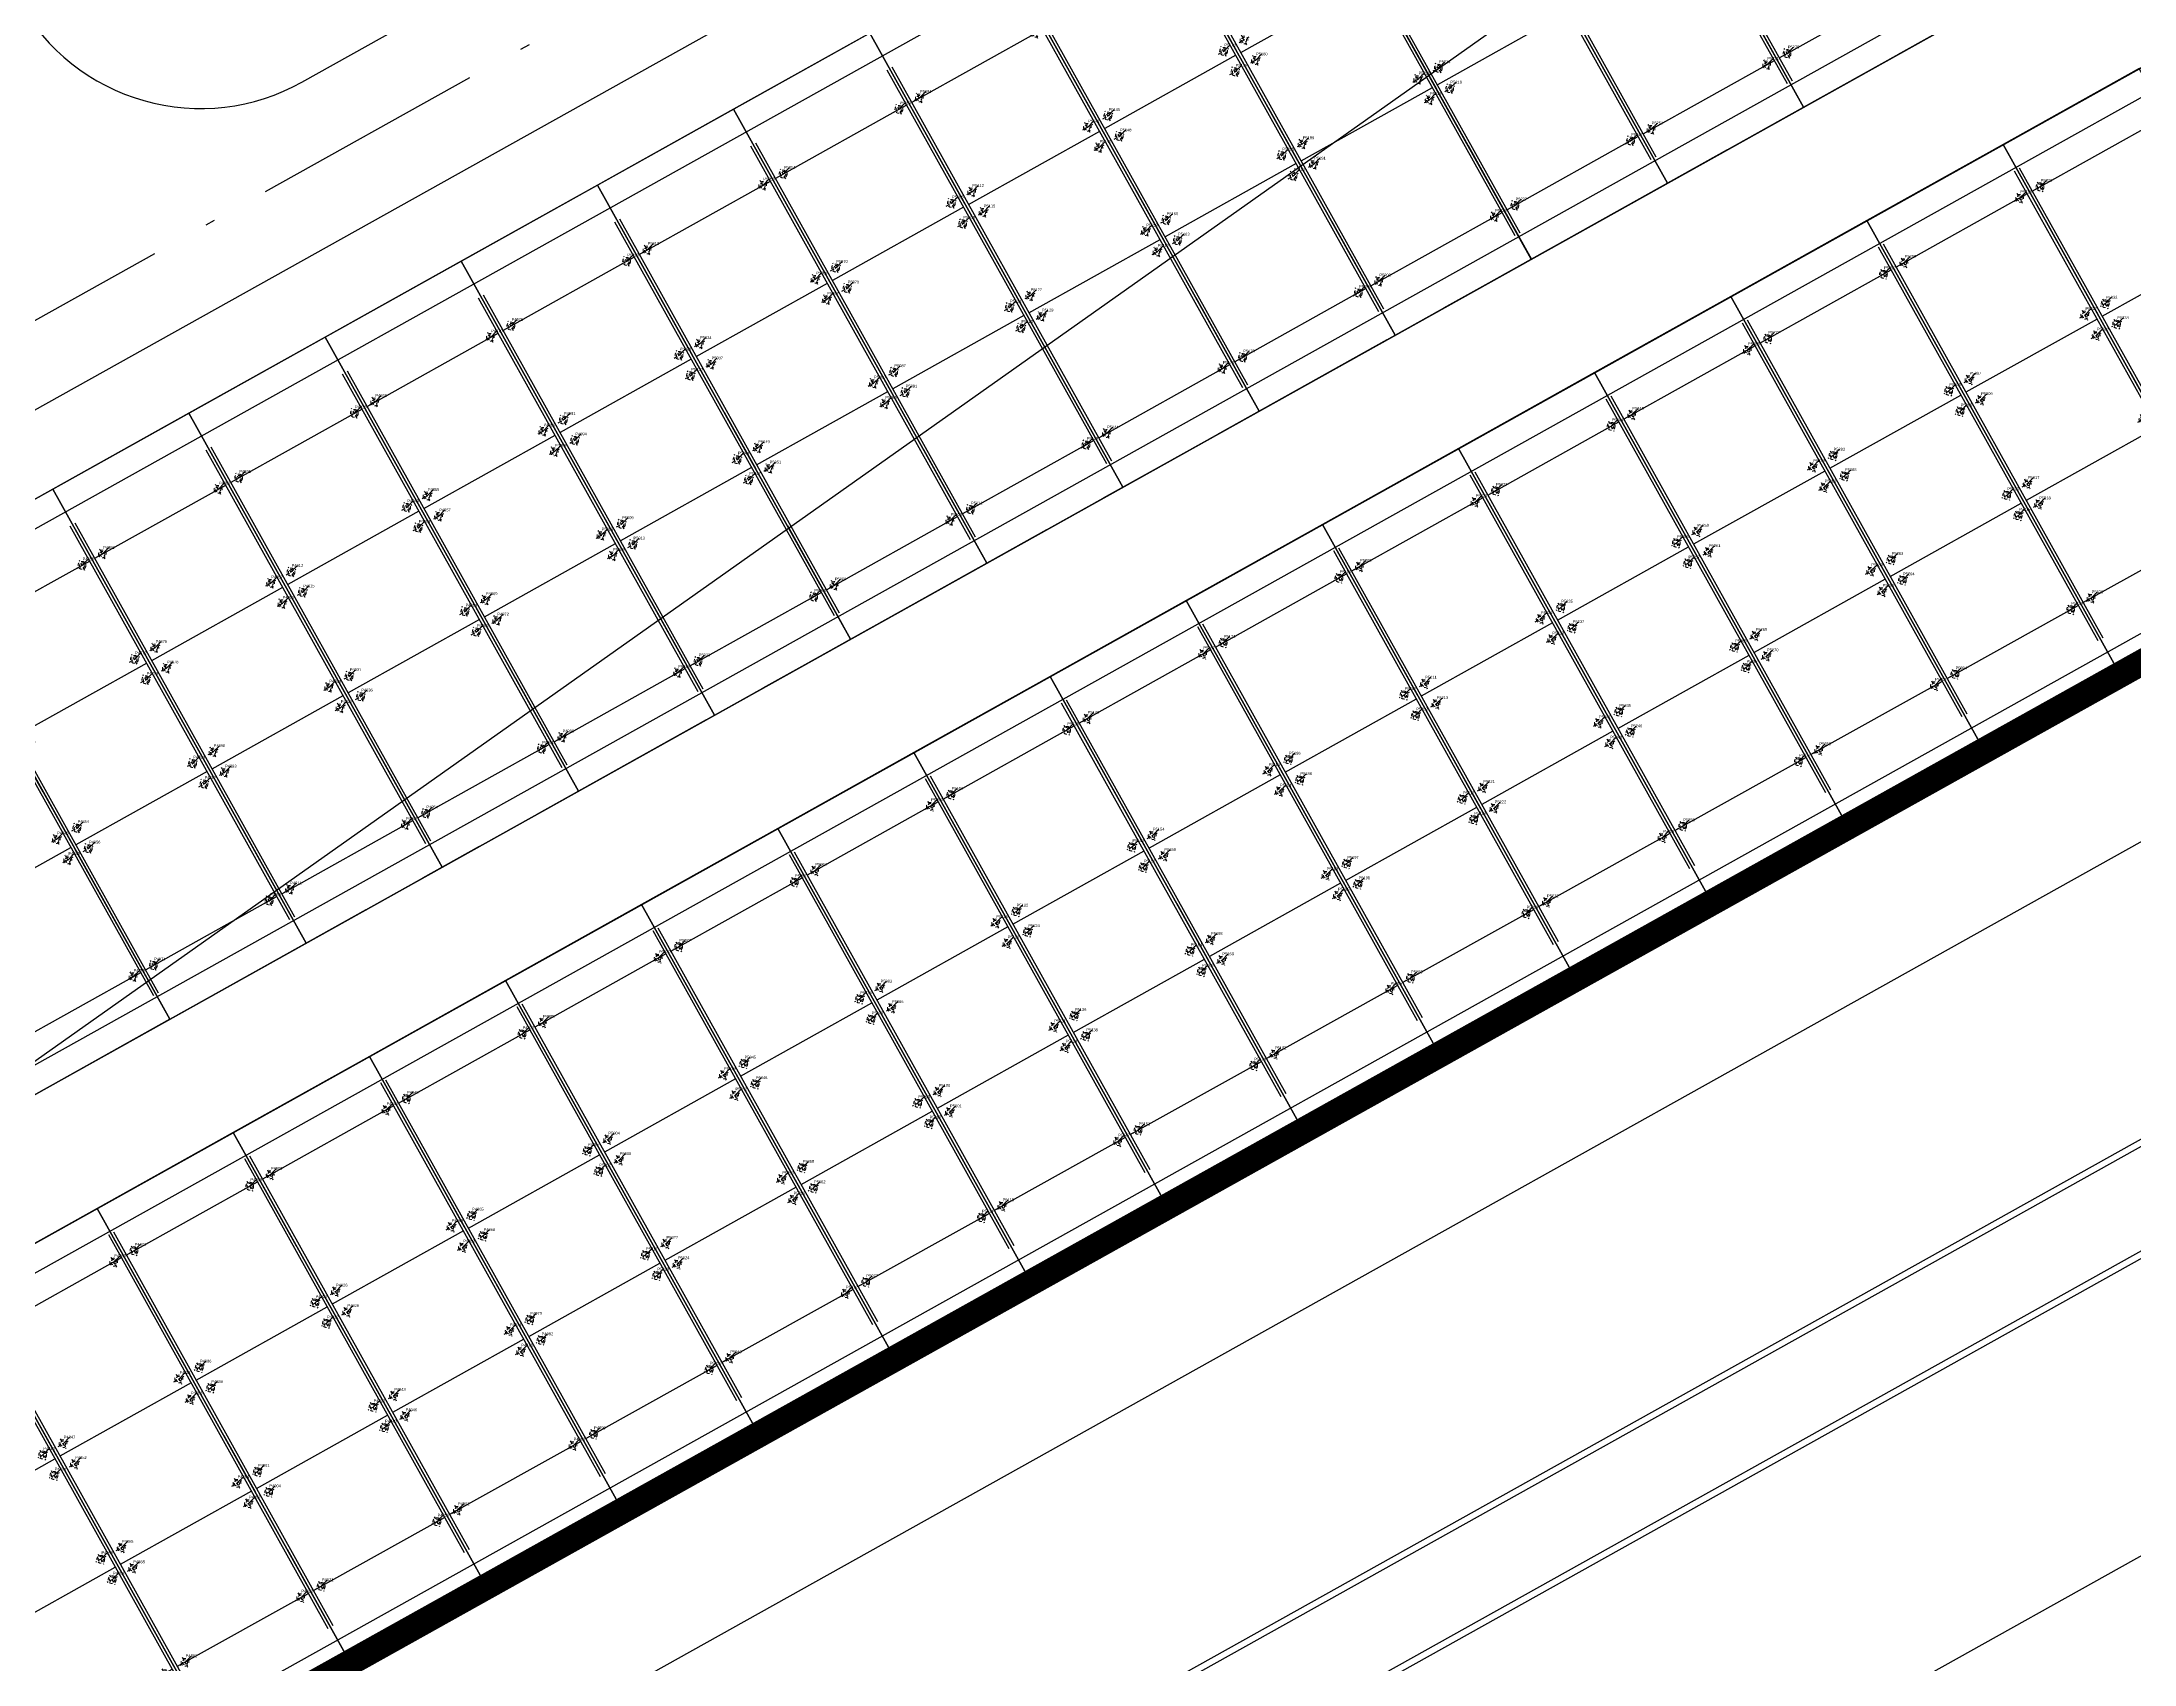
# Model space of a CAD drawing. Header units: millimetres. Extents: x 567980 to 569430, y 2065777 to 2066666.
# Drawn here: x 569054.8 to 569135.3, y 2066269.7 to 2066332.1 of the extents above; entities that cross this region are included whole.
import ezdxf
from ezdxf.enums import TextEntityAlignment as Align
from ezdxf.xclip import XClip

# ---------------------------------------------------------------- set-up
doc = ezdxf.new("R2010")
doc.units = ezdxf.units.MM
for name, pattern in [('ACAD_ISO10W100', [18.5, 12, -3, 0.5, -3]), ('CENTER', [3, 1.5, -0.5, 0.5, -0.5]), ('CENTER2', [1.125, 0.75, -0.125, 0.125, -0.125]), ('HIDDEN', [0.75, 0.5, -0.25]), ('Xref Grid (A1)$0$CENTER2', [1.125, 0.75, -0.125, 0.125, -0.125])]:
    doc.linetypes.add(name, pattern=pattern)
for name, color, linetype, lineweight in [('A-KY HIEU', 34, 'Continuous', 20), ('A-NET THAY', 125, 'Continuous', 18), ('boDnv', 54, 'Continuous', 25), ('E- RANH GIOI', 1, 'CENTER', 13), ('kata_text', 254, 'Continuous', 30)]:
    doc.layers.add(name, color=color, linetype=linetype, lineweight=lineweight)
for name, color, linetype in [('BoThamCo', 94, 'Continuous'), ('CDC.01.AXIS', 160, 'CENTER2'), ('ChiaLo', 128, 'CENTER'), ('datOBt', 42, 'Continuous'), ('datOlienke', 42, 'Continuous'), ('LogDg', 7, 'Continuous'), ('LoLK', 6, 'Continuous'), ('RANHGIOI', 2, 'HIDDEN'), ('TimDg', 222, 'Continuous'), ('ViaHeS', 32, 'Continuous'), ('Xref Grid (A1)$0$01.AXIS', 160, 'Xref Grid (A1)$0$CENTER2')]:
    doc.layers.add(name, color=color, linetype=linetype)
doc.layers.add('KCS_Plotter', color=11, linetype='Continuous', plot=False)
doc.styles.add('kata_dim', font='vnrms.shx', dxfattribs={"width": 0.66, "oblique": 7})
doc.styles.add('kata_text', font='arial.ttf', dxfattribs={"width": 0.8})
doc.styles.add('rms', font='romans.shx', dxfattribs={"width": 0.7, "bigfont": 'vns.shx'})
doc.linetypes.add('ADL', pattern='A,0.125,-0.15,["++",rms,S=0.5,R=0,X=0,Y=-0.2245],-1.35,1.125', length=2.75)
doc.dimstyles.new('kata_dim_iso', dxfattribs={"dimtxt": 2.5, "dimasz": 1.5, "dimexe": 1.5, "dimexo": 2.5, "dimtad": 1, "dimdec": 0, "dimzin": 0, "dimdsep": 46, "dimtxsty": 'kata_dim', "dimblk": 'kata_block_ArchTick', "dimcen": 0.09, "dimdle": 1.2, "dimclrd": 8, "dimclre": 8, "dimclrt": 3, "dimadec": 0, "dimazin": 0, "dimtfac": 1, "dimtdec": 0, "dimtix": 1, "dimtofl": 0, "dimtmove": 0, "dimatfit": 3, "dimfxl": 3.75, "dimfxlon": 1, "dimtolj": 1, "dimtzin": 0, "dimarcsym": 0})

# ---------------------------------------------------------------- blocks, each defined once
blk = doc.blocks.new('NEN')
at = {"layer": 'boDnv', "color": 10, "linetype": 'ADL', "ltscale": 0.25}
blk.add_lwpolyline([(236.622, -34.449), (249.689, -60.576), (255.475, -62.36), (412.421, 25.215), (414.146, 31.236), (400.061, 56.783), (394.08, 58.497), (238.515, -28.308)], close=True, dxfattribs=at)
for points in [[(447.024, -28.766, 0.001711), (440.579, -16.796), (434.623, -15.073), (276.129, -103.512), (274.235, -109.654), (280.307, -121.793)], [(453.046, -54.034), (455.698, -45.19, 0.001456), (450.312, -34.947), (283.441, -128.06), (289.631, -140.435), (295.361, -142.147), (300.824, -138.974)]]:
    blk.add_lwpolyline(points, format="xyb", close=True, dxfattribs=at)
at = {"layer": 'BoThamCo'}
blk.add_lwpolyline([(460.283, -73.758, 1), (458.578, -70.701), (309.358, -153.965, 0.773158), (310.211, -157.243, 0.127931), (311.064, -157.021)], format="xyb", close=True, dxfattribs=at)
at = {"layer": 'ChiaLo', "ltscale": 5}
for points in [[(407.979, 44.494), (242.267, -47.972)], [(415.364, -24.674), (425.109, -42.139)], [(410.125, -27.598), (419.87, -45.063)], [(448.369, -29.161), (362.235, -77.223), (352.49, -59.758)], [(404.885, -30.521), (414.63, -47.986)], [(450.717, -33.576), (364.672, -81.589), (374.417, -99.054)], [(399.646, -33.445), (409.391, -50.91)], [(394.406, -36.369), (404.151, -53.834)], [(389.167, -39.292), (398.912, -56.757)], [(383.927, -42.216), (393.672, -59.681)], [(432.785, -43.582), (442.531, -61.047)], [(378.688, -45.14), (388.433, -62.605)], [(427.546, -46.505), (437.291, -63.97)], [(373.448, -48.063), (383.193, -65.528)], [(422.306, -49.429), (432.052, -66.894)], [(368.208, -50.987), (377.954, -68.452)], [(417.067, -52.353), (426.812, -69.818)], [(362.969, -53.91), (372.714, -71.375)], [(411.827, -55.276), (421.573, -72.741)], [(357.729, -56.834), (367.475, -74.299)], [(406.588, -58.2), (416.333, -75.665)], [(352.49, -59.758), (362.235, -77.223), (279.9, -123.165)], [(401.348, -61.124), (411.094, -78.589)], [(396.109, -64.047), (405.854, -81.512)], [(390.869, -66.971), (400.615, -84.436)], [(385.63, -69.894), (395.375, -87.359)], [(380.39, -72.818), (390.136, -90.283)], [(375.151, -75.742), (384.896, -93.207)], [(369.911, -78.665), (379.657, -96.13)], [(374.417, -99.054), (364.672, -81.589), (282.119, -127.653)], [(359.432, -84.513), (369.178, -101.978)], [(354.193, -87.436), (363.938, -104.901)], [(348.953, -90.36), (358.699, -107.825)]]:
    blk.add_lwpolyline(points, dxfattribs=at)
at = {"layer": 'datOBt'}
blk.add_lwpolyline([(235.548, -34.538), (248.986, -61.406), (255.589, -63.441), (413.268, 24.543), (415.221, 31.358), (400.736, 57.63), (393.956, 59.573), (237.678, -27.63)], close=True, dxfattribs=at)
at = {"layer": 'datOlienke'}
for points in [[(448.369, -29.161, 0.001887), (441.258, -15.951), (434.5, -13.997), (275.291, -102.834), (273.162, -109.742), (279.88, -123.176)], [(453.888, -54.71), (456.773, -45.088, 0.001636), (450.717, -33.576), (282.119, -127.653), (288.93, -141.269), (295.49, -143.229), (301.319, -139.843)]]:
    blk.add_lwpolyline(points, format="xyb", close=True, dxfattribs=at)
at = {"layer": 'LogDg'}
for points in [[(34.296, -348.766, -0.124666), (14.114, -339.771, 0.262937), (-5.331, -336.771, -0.009345), (-40.959, -349.473), (-145.868, -384.68, 0.405257), (-155.456, -403.235), (-146.557, -432.72), (-158.046, -436.187), (-166.572, -407.936, 0.423227), (-185.704, -398.049), (-272.077, -427.035, 0.40652), (-277.181, -436.964), (-262.947, -483.397), (-271.552, -486.035), (-285.593, -440.232, 0.421949), (-295.787, -434.992), (-422.26, -477.436, 0.346831), (-427.684, -485.726), (-426.662, -497.249, 0.109851), (-417.21, -527.045), (-422.398, -530.058, -0.109851), (-432.639, -497.779), (-433.194, -491.512, 0.484967), (-443.708, -484.634), (-484.199, -498.222, 0.36701), (-492.228, -511.51), (-484.402, -560.012), (-490.326, -560.967), (-497.433, -516.92, 0.457512), (-512.889, -507.388), (-525.337, -511.314, 0.375227), (-533.554, -524.795, 0.049445), (-523.248, -562.118), (-518.404, -576.577), (-525.515, -578.96), (-530.307, -564.659, -0.044276), (-540.221, -530.036, 0.448349), (-555.614, -520.863), (-568.853, -525.038), (-576.072, -502.149), (-552.391, -494.681, 0.333336), (-544.003, -482.976), (-545.865, -397.305, 0.120559), (-569.998, -307.198), (-621.979, -219.712, 0.334943), (-635.359, -214.239), (-686.931, -227.855), (-689.803, -216.977), (-647.957, -205.93, 0.498191), (-640.704, -188.198), (-654.378, -165.183, -0.144979), (-668.853, -108.061), (-659.845, 118.23, 0.428088), (-671.924, 130.707), (-689.222, 130.58), (-689.305, 141.83), (-670.344, 141.969, 0.400474), (-658.442, 153.492), (-657.828, 168.904), (-656.06, 189.374), (-648.588, 188.728), (-650.341, 168.432), (-650.889, 154.678, 0.425345), (-638.921, 142.201), (-621.613, 142.328, 0.402651), (-609.707, 153.94), (-609.387, 163.859, -0.019867), (-608.227, 179.942), (-606.8, 192.652), (-600.838, 191.983), (-602.264, 179.273, 0.019867), (-603.39, 163.665), (-603.676, 154.802, 0.425871), (-591.594, 142.415), (-548.362, 142.733), (-548.28, 131.483), (-592.887, 131.155, 0.401789), (-604.791, 119.578), (-607.754, 35.571, -0.005984), (-607.983, 30.718, 0.462462), (-599.177, 22.287), (-555.377, 26.801), (-554.762, 20.832), (-603.242, 15.836, 0.355613), (-610.381, 8.689), (-613.794, -24.838, 0.475348), (-605.015, -33.606), (-508.268, -23.636, 0.016072), (-476.806, -19.368, 0.37392), (-470.138, -11.259), (-470.705, 9.348), (-464.707, 9.513), (-464.235, -7.648, 0.461916), (-454.747, -15.288), (-421.581, -8.993, 0.020567), (-382.015, 0.216), (-299.764, 22.963, 0.415004), (-292.798, 35.293), (-296.969, 50.218), (-285.412, 53.448), (-281.218, 38.439, 0.413423), (-268.921, 31.492), (-169.968, 58.858, 0.427702), (-164.496, 69.052), (-169.623, 84.754), (-163.92, 86.616), (-158.479, 69.956, 0.400853), (-148.742, 64.729), (-123.897, 71.6, 0.437327), (-113.795, 91.173), (-114.462, 93.013), (-128.551, 136.154), (-105.736, 143.605), (-91.769, 100.833), (-90.91, 98.466, 0.429754), (-70.957, 89.772, 0.001079), (-63.934, 92.766, 0.001474), (-62.342, 93.454), (-47.534, 99.909, 0.386536), (-43.126, 109.726), (-48.301, 125.574), (-42.598, 127.436), (-38.076, 113.59, 0.442444), (-27.275, 108.739), (111.617, 169.28, 0.414214), (115.754, 179.811), (109.361, 194.478), (114.861, 196.875), (121.255, 182.208, 0.414214), (131.785, 178.071), (252.97, 230.894), (276.872, 241.312), (291.579, 249.057, 0.419837), (295.267, 261.365), (290.95, 269.196), (301.459, 274.99), (306.058, 266.648, 0.408717), (318.136, 263.031), (326.546, 267.464), (332.148, 256.836), (324.233, 252.656, 0.419466), (320.555, 240.352), (397.092, 101.523, 0.433643), (408.413, 98.649), (440.787, 119.386), (444.023, 114.334), (410.428, 92.813, 0.395048), (407.737, 82.215), (451.056, 3.639, -0.005576), (472.219, -35.781, 0.422017), (490.066, -41.118), (502.995, -33.918), (514.672, -54.886), (500.295, -62.892, 0.404193), (495.052, -80.181), (502.502, -94.711), (491.824, -100.186), (485.095, -87.061, 0.424556), (467.192, -81.64), (316.164, -165.913), (307.211, -171.115, 0.396001), (304.075, -181.611), (326.147, -225.742), (318.098, -229.768), (296.726, -187.038, 0.432664), (285.552, -183.699), (178.072, -246.148, 0.389772), (174.86, -256.488), (194.1, -297.126), (188.677, -299.693), (170.231, -260.733, 0.439085), (158.982, -257.239), (145.496, -265.075, -0.013452), (97.701, -291.151, 0.262926), (86.853, -307.563, -0.162068), (76.015, -333.842, 0.270323), (72.318, -353.653), (79.981, -375.074), (57.383, -383.157), (49.72, -361.737, 0.270325), (34.296, -348.766)], [(462.182, -42.484, 0.004173), (446.541, -13.107, 0.41755), (435.613, -9.94), (272.325, -101.054, 0.401037), (269.068, -111.618), (286.084, -145.639, 0.427514), (297.137, -149.047), (456.991, -59.849, 0.406017), (462.182, -42.484)]]:
    blk.add_lwpolyline(points, format="xyb", dxfattribs=at)
for points in [[(231.455, -36.414), (244.888, -63.273, 0.427514), (255.942, -66.68), (417.372, 23.397, 0.412716), (420.48, 34.246), (405.996, 60.518, 0.415712), (395.092, 63.642), (234.712, -25.849, 0.401037)], [(432.824, -4.625, 0.412716), (435.93, 6.222), (431.102, 14.979, 0.415712), (420.198, 18.103), (354.647, -18.474, 0.414214), (351.559, -29.358), (356.432, -38.091, 0.414214), (367.316, -41.178)], [(460.405, -73.976, 1), (458.456, -70.483), (309.236, -153.747, 0.773158), (310.211, -157.493, 0.127931), (311.185, -157.24)]]:
    blk.add_lwpolyline(points, format="xyb", close=True, dxfattribs=at)
at = {"layer": 'LoLK'}
for points in [[(420.604, -21.751), (415.364, -24.674), (425.109, -42.139), (430.349, -39.216)], [(415.364, -24.674), (410.125, -27.598), (419.87, -45.063), (425.109, -42.139)], [(410.125, -27.598), (404.885, -30.521), (414.63, -47.986), (419.87, -45.063)], [(404.885, -30.521), (399.646, -33.445), (409.391, -50.91), (414.63, -47.986)], [(399.646, -33.445), (394.406, -36.369), (404.151, -53.834), (409.391, -50.91)], [(394.406, -36.369), (389.167, -39.292), (398.912, -56.757), (404.151, -53.834)], [(389.167, -39.292), (383.927, -42.216), (393.672, -59.681), (398.912, -56.757)], [(438.025, -40.658), (432.785, -43.582), (442.531, -61.047), (447.77, -58.123)], [(383.927, -42.216), (378.688, -45.14), (388.433, -62.605), (393.672, -59.681)], [(432.785, -43.582), (427.546, -46.505), (437.291, -63.97), (442.531, -61.047)], [(378.688, -45.14), (373.448, -48.063), (383.193, -65.528), (388.433, -62.605)], [(427.546, -46.505), (422.306, -49.429), (432.052, -66.894), (437.291, -63.97)], [(373.448, -48.063), (368.208, -50.987), (377.954, -68.452), (383.193, -65.528)], [(422.306, -49.429), (417.067, -52.353), (426.812, -69.818), (432.052, -66.894)], [(368.208, -50.987), (362.969, -53.91), (372.714, -71.375), (377.954, -68.452)], [(417.067, -52.353), (411.827, -55.276), (421.573, -72.741), (426.812, -69.818)], [(362.969, -53.91), (357.729, -56.834), (367.475, -74.299), (372.714, -71.375)], [(411.827, -55.276), (406.588, -58.2), (416.333, -75.665), (421.573, -72.741)], [(357.729, -56.834), (352.49, -59.758), (362.235, -77.223), (367.475, -74.299)], [(406.588, -58.2), (401.348, -61.124), (411.094, -78.589), (416.333, -75.665)], [(352.49, -59.758), (347.25, -62.681), (356.996, -80.146), (362.235, -77.223)], [(401.348, -61.124), (396.109, -64.047), (405.854, -81.512), (411.094, -78.589)], [(396.109, -64.047), (390.869, -66.971), (400.615, -84.436), (405.854, -81.512)], [(390.869, -66.971), (385.63, -69.894), (395.375, -87.359), (400.615, -84.436)], [(385.63, -69.894), (380.39, -72.818), (390.136, -90.283), (395.375, -87.359)], [(380.39, -72.818), (375.151, -75.742), (384.896, -93.207), (390.136, -90.283)], [(375.151, -75.742), (369.911, -78.665), (379.657, -96.13), (384.896, -93.207)], [(369.911, -78.665), (364.672, -81.589), (374.417, -99.054), (379.657, -96.13)], [(364.672, -81.589), (359.432, -84.513), (369.178, -101.978), (374.417, -99.054)], [(359.432, -84.513), (354.193, -87.436), (363.938, -104.901), (369.178, -101.978)], [(354.193, -87.436), (348.953, -90.36), (358.699, -107.825), (363.938, -104.901)], [(348.953, -90.36), (343.714, -93.283), (353.459, -110.748), (358.699, -107.825)]]:
    blk.add_lwpolyline(points, close=True, dxfattribs=at)
at = {"layer": 'RANHGIOI', "color": 1, "ltscale": 9, "const_width": 1}
blk.add_lwpolyline([(460, -51.299, 0.006594), (435.293, -5.051), (303.078, 234.769), (284.672, 225.077), (-55.993, 76.586), (-56.839, 76.223, -0.005137), (-90.743, 62.093), (-377.217, -17.133, -0.020567), (-418.225, -26.678), (-463.443, -35.259, -0.021218), (-506.422, -41.541), (-623.638, -53.62), (-626.464, -70.884, 0.128574), (-620.42, -135.36), (-615.505, -148.86, 0.039408), (-607.143, -167.188), (-594.172, -190.555), (-547.57, -259.493, -0.11987), (-522.704, -326.397), (-507.917, -451.947), (-504.475, -473.277), (-499.271, -471.636), (-50.48, -321.024, 0.050684), (130.425, -239.135), (301.319, -139.843)], format="xyb", close=True, dxfattribs=at)
at = {"layer": 'TimDg', "linetype": 'ACAD_ISO10W100', "ltscale": 0.75}
blk.add_lwpolyline([(283.906, 294.402), (445.802, 0.743, -0.007517), (474.039, -52.348), (508.786, -120.117, 0.000278)], format="xyb", dxfattribs=at)
for points in [[(431.013, 27.573), (246.062, -75.628)], [(446.462, -0.451), (260.371, -104.289)]]:
    blk.add_lwpolyline(points, dxfattribs=at)
at = {"layer": 'ViaHeS', "elevation": 0}
blk.add_lwpolyline([(-483.362, -504.27), (-441.21, -490.124), (-436.029, -493.514), (-435.627, -498.044, 0.109851), (-424.993, -531.564), (-414.615, -525.539, -0.109851), (-423.674, -496.984), (-424.342, -489.445), (-420.001, -483.006), (-295.249, -441.14), (-289.043, -444.33), (-275.854, -487.354), (-258.645, -482.078), (-271.972, -438.601), (-268.698, -432.23), (-181.634, -403.012), (-172.975, -407.486), (-163.79, -437.92), (-140.813, -430.986), (-150.211, -399.847), (-145.597, -390.918), (-39.026, -355.153, 0.008545), (-6.235, -343.522, -0.249193), (12.375, -345.964, 0.09975), (30.772, -354.181, -0.256949), (45.215, -366.957), (51.733, -385.178), (85.63, -373.053), (79.112, -354.831, -0.256949), (82.174, -335.793, 0.136918), (92.607, -310.438, -0.249193), (103.308, -295.017, 0.012659), (148.511, -270.262), (162.157, -262.333), (168.62, -264.341), (185.966, -300.977), (196.811, -295.842), (179.033, -258.291), (181.216, -251.26), (287.384, -189.574), (293.944, -191.534), (314.073, -231.781), (330.172, -223.729), (309.538, -182.474), (311.625, -175.49), (319.134, -171.127), (408.277, -121.386), (412.274, -122.589), (434.351, -165.321), (442.347, -161.19), (420.137, -118.201), (421.38, -114.074), (470.335, -86.758), (479.641, -89.576), (486.485, -102.924), (507.841, -91.973), (500.499, -77.654), (503.421, -68.019), (517.591, -60.128), (500.076, -28.676), (486.971, -35.974), (477.625, -33.17, 0.0056), (456.311, 6.536), (412.324, 86.322), (414.12, 93.398), (444.832, 113.071), (439.977, 120.649), (409.766, 101.296), (403.142, 102.978), (327.714, 239.794), (330.524, 249.193), (334.945, 251.528), (323.749, 272.772), (318.926, 270.23), (309.354, 273.096), (306.713, 277.887), (285.696, 266.299), (288.11, 261.921), (285.295, 252.529), (274.271, 246.724), (129.387, 183.571), (122.806, 186.157), (117.612, 198.074), (106.611, 193.279), (111.806, 181.362), (109.22, 174.781), (26.33, 138.65), (-29.869, 114.154), (-36.004, 116.909), (-39.746, 128.368), (-51.153, 124.642), (-47.055, 112.092), (-50.086, 105.341), (-75.921, 94.08), (-84.511, 97.937), (-100.033, 145.467), (-134.254, 134.292), (-118.657, 86.529), (-123.231, 78.009), (-150.258, 70.535), (-156.629, 73.955), (-161.068, 87.547), (-172.475, 83.822), (-168.207, 70.753), (-171.474, 64.667), (-269.546, 37.545), (-275.711, 41.028), (-279.634, 55.063), (-302.748, 48.603), (-298.843, 34.63), (-302.316, 28.482), (-383.614, 5.999, -0.020567), (-422.7, -3.099), (-456.246, -9.465), (-461.296, -5.399), (-461.708, 9.595), (-473.703, 9.265), (-473.239, -7.637), (-478.028, -13.489, -0.015955), (-508.883, -17.667), (-606.147, -27.691), (-610.614, -23.229), (-607.49, 7.461), (-602.01, 12.947), (-554.455, 17.848), (-555.685, 29.785), (-600.448, 25.172), (-605.043, 29.645, 0.007073), (-604.756, 35.466), (-601.912, 116.095), (-594.665, 123.142), (-548.221, 123.483), (-548.421, 150.733), (-593.42, 150.402), (-600.493, 157.35, -0.027886), (-599.283, 178.939), (-597.857, 191.648), (-609.782, 192.987), (-611.208, 180.277, 0.019867), (-612.385, 163.955), (-612.597, 157.389), (-619.823, 150.342), (-639.316, 150.198), (-646.998, 158.133), (-646.598, 168.196), (-644.852, 188.405), (-659.796, 189.697), (-661.572, 169.14), (-662.014, 158.023), (-670.332, 149.97), (-689.364, 149.83), (-689.163, 122.58), (-671.417, 122.71), (-663.736, 114.776), (-672.6, -107.912, 0.144979), (-657.602, -167.099), (-644.687, -188.836), (-648.335, -197.756), (-691.845, -209.242), (-684.889, -235.59), (-633.86, -222.118), (-622.039, -226.953), (-573.255, -309.058, -0.120474), (-549.614, -397.387), (-547.842, -478.902), (-555.298, -489.306), (-577.876, -496.427), (-567.048, -530.76), (-552.743, -526.248), (-543.713, -531.719, 0.042979), (-533.836, -565.928), (-529.071, -580.151), (-514.848, -575.386), (-519.719, -560.846, -0.045576), (-529.315, -527.166), (-523.005, -516.87), (-508.247, -512.215), (-500.456, -517.02), (-493.287, -561.445), (-481.44, -559.534), (-488.883, -513.408), (-483.362, -504.27)], format="xyb", dxfattribs=at)
at = {"layer": 'ViaHeS'}
blk.add_lwpolyline([(235.548, -34.538), (248.986, -61.406), (255.589, -63.441), (413.268, 24.543), (415.221, 31.358), (400.736, 57.63), (393.956, 59.573), (237.678, -27.63)], close=True, dxfattribs=at)
blk.add_lwpolyline([(441.258, -15.951), (434.5, -13.997), (275.291, -102.834), (273.162, -109.742), (288.93, -141.269), (295.49, -143.229), (301.319, -139.843), (453.888, -54.71), (456.773, -45.088, 0.004151)], format="xyb", close=True, dxfattribs=at)
blk.add_lwpolyline([(450.717, -33.576), (448.369, -29.161), (279.88, -123.176), (282.119, -127.653), (450.717, -33.576)], dxfattribs=at)
blk = doc.blocks.new('NEN A')
at = {"layer": 'datOlienke'}
for points in [[(7.63, 25, 0.001887), (7.857, 40), (2.908, 45), (-179.409, 45), (-184.635, 40.005), (-185.313, 25)], [(0, 0), (7.208, 6.997, 0.001636), (7.529, 20), (-185.54, 20), (-186.227, 4.791), (-181.454, -0.117), (-174.714, 0)]]:
    blk.add_lwpolyline(points, format="xyb", close=True, dxfattribs=at)
at = {"layer": 'LoLK'}
for points in [[(-91.005, 45), (-97.005, 45), (-97.005, 25), (-91.005, 25)], [(-85.005, 45), (-91.005, 45), (-91.005, 25), (-85.005, 25)], [(-79.005, 45), (-85.005, 45), (-85.005, 25), (-79.005, 25)], [(-73.005, 45), (-79.005, 45), (-79.005, 25), (-73.005, 25)], [(-67.005, 45), (-73.005, 45), (-73.005, 25), (-67.005, 25)], [(-61.005, 45), (-67.005, 45), (-67.005, 25), (-61.005, 25)], [(-55.005, 45), (-61.005, 45), (-61.005, 25), (-55.005, 25)], [(-49.005, 45), (-55.005, 45), (-55.005, 25), (-49.005, 25)], [(-43.005, 45), (-49.005, 45), (-49.005, 25), (-43.005, 25)], [(-37.005, 45), (-43.005, 45), (-43.005, 25), (-37.005, 25)], [(-31.005, 45), (-37.005, 45), (-37.005, 25), (-31.005, 25)], [(-25.005, 45), (-31.005, 45), (-31.005, 25), (-25.005, 25)], [(-19.005, 45), (-25.005, 45), (-25.005, 25), (-19.005, 25)], [(-13.005, 45), (-19.005, 45), (-19.005, 25), (-13.005, 25)], [(-109.005, 20), (-115.005, 20), (-115.005, 0), (-109.005, 0)], [(-103.005, 20), (-109.005, 20), (-109.005, 0), (-103.005, 0)], [(-97.005, 20), (-103.005, 20), (-103.005, 0), (-97.005, 0)], [(-91.005, 20), (-97.005, 20), (-97.005, 0), (-91.005, 0)], [(-85.005, 20), (-91.005, 20), (-91.005, 0), (-85.005, 0)], [(-79.005, 20), (-85.005, 20), (-85.005, 0), (-79.005, 0)], [(-73.005, 20), (-79.005, 20), (-79.005, 0), (-73.005, 0)], [(-67.005, 20), (-73.005, 20), (-73.005, 0), (-67.005, 0)], [(-61.005, 20), (-67.005, 20), (-67.005, 0), (-61.005, 0)], [(-55.005, 20), (-61.005, 20), (-61.005, 0), (-55.005, 0)], [(-49.005, 20), (-55.005, 20), (-55.005, 0), (-49.005, 0)], [(-43.005, 20), (-49.005, 20), (-49.005, 0), (-43.005, 0)], [(-37.005, 20), (-43.005, 20), (-43.005, 0), (-37.005, 0)], [(-31.005, 20), (-37.005, 20), (-37.005, 0), (-31.005, 0)], [(-25.005, 20), (-31.005, 20), (-31.005, 0), (-25.005, 0)], [(-19.005, 20), (-25.005, 20), (-25.005, 0), (-19.005, 0)], [(-13.005, 20), (-19.005, 20), (-19.005, 0), (-13.005, 0)], [(-7.005, 20), (-13.005, 20), (-13.005, 0), (-7.005, 0)]]:
    blk.add_lwpolyline(points, close=True, dxfattribs=at)
blk = doc.blocks.new('A$C758D662A')
at = {"linetype": 'HIDDEN', "ltscale": 500}
for radius in [300, 200]:
    blk.add_circle((0, 0), radius, dxfattribs=at)
at = {"layer": 'CDC.01.AXIS', "ltscale": 200}
for p, q in [((437, 0), (-437, 0)), ((0, 437), (0, -437))]:
    blk.add_line(p, q, dxfattribs=at)
blk = doc.blocks.new('pile Plan')
at = {"xscale": 0.5, "yscale": 0.5, "zscale": 0.5}
for p in [(340, 14779), (5440.000004, 14779), (340, 9630), (5440.000004, 9630), (340, 8730), (5440.000004, 8730), (340, 5040), (5440.000004, 5040), (340, 4140), (5440.000004, 4140), (340, -1), (5440.000004, -1)]:
    blk.add_blockref('A$C758D662A', p, dxfattribs=at)
blk = doc.blocks.new('A5 - 2')
at = {"layer": 'Xref Grid (A1)$0$01.AXIS', "ltscale": 500}
for p, q in [((0.11, -1.086), (0.11, -18.434)), ((5.89, -1.086), (5.89, -18.434)), ((0.11, -2.11), (5.89, -2.11)), ((0.11, -7.62), (5.89, -7.62)), ((0.11, -12.39), (5.89, -12.39)), ((0.11, -16.89), (5.89, -16.89))]:
    blk.add_line(p, q, dxfattribs=at)
at = {"xscale": 0.001, "yscale": 0.001, "zscale": 0.001}
blk.add_blockref('pile Plan', (0.11, -16.89), dxfattribs=at)
blk = doc.blocks.new('A1 - 2')
at = {"layer": 'Xref Grid (A1)$0$01.AXIS', "ltscale": 500}
for p, q in [((0.11, -1.086), (0.11, -18.434)), ((5.89, -1.086), (5.89, -18.434)), ((0.11, -2.11), (5.89, -2.11)), ((0.11, -7.62), (5.89, -7.62)), ((0.11, -12.39), (5.89, -12.39)), ((0.11, -16.89), (5.89, -16.89))]:
    blk.add_line(p, q, dxfattribs=at)
at = {"xscale": 0.001, "yscale": 0.001, "zscale": 0.001}
blk.add_blockref('pile Plan', (0.11, -16.89), dxfattribs=at)
blk = doc.blocks.new('a5 sao - 2')
at = {"layer": 'Xref Grid (A1)$0$01.AXIS', "ltscale": 500}
for p, q in [((-5.89, -1.086), (-5.89, -18.434)), ((-0.11, -1.086), (-0.11, -18.434)), ((-5.89, -2.11), (-0.11, -2.11)), ((-5.89, -7.62), (-0.11, -7.62)), ((-5.89, -12.39), (-0.11, -12.39)), ((-5.89, -16.89), (-0.11, -16.89))]:
    blk.add_line(p, q, dxfattribs=at)
at = {"xscale": 0.001, "yscale": 0.001, "zscale": 0.001}
blk.add_blockref('pile Plan', (-5.89, -16.89), dxfattribs=at)
blk = doc.blocks.new('a1 sao - 2')
at = {"layer": 'Xref Grid (A1)$0$01.AXIS', "ltscale": 500}
for p, q in [((0.11, -1.086), (0.11, -18.434)), ((5.89, -1.086), (5.89, -18.434)), ((0.11, -2.11), (5.89, -2.11)), ((0.11, -7.62), (5.89, -7.62)), ((0.11, -12.39), (5.89, -12.39)), ((0.11, -16.89), (5.89, -16.89))]:
    blk.add_line(p, q, dxfattribs=at)
at = {"xscale": 0.001, "yscale": 0.001, "zscale": 0.001}
blk.add_blockref('pile Plan', (0.11, -16.89), dxfattribs=at)
blk = doc.blocks.new('kata_block_ArchTick')
at = {"color": 8}
blk.add_line((1, 0), (-1, 0), dxfattribs=at)
at = {"color": 8, "const_width": 0.15}
blk.add_lwpolyline([(-0.5, -0.5), (0.5, 0.5)], dxfattribs=at)
blk = doc.blocks.new('A$C33BC4D2A')
at = {"layer": 'A-KY HIEU', "color": 0, "const_width": 1.022}
blk.add_lwpolyline([(14.345, -292.097), (14.345, -4.903), (414.985, -4.903), (414.985, -292.097)], close=True, dxfattribs=at)
at = {"layer": 'Defpoints', "color": 125}
blk.add_lwpolyline([(0, -297), (420, -297), (420, 0), (0, 0)], close=True, dxfattribs=at)
blk = doc.blocks.new('*U58')
at = {"color": 0, "ltscale": 0.8, "style": 'kata_text', "width": 0.8, "flags": 1}
blk.add_attdef('CHU_THICH', text='', height=2.2, dxfattribs=at).set_placement((0, 0), align=Align.MIDDLE_CENTER)
at = {"color": 0, "ltscale": 0.8, "style": 'kata_text', "width": 0.8}
blk.add_attdef('TEN', text='', height=2.2, dxfattribs=at).set_placement((5, 5), align=Align.MIDDLE_CENTER)
at = {"layer": 'Defpoints'}
blk.add_leader([(0, 0), (5, 5)], dimstyle='kata_dim_iso', override={"dimasz": 0.6, "dimgap": 0.625, "dimtad": 0}, dxfattribs=at)
blk = doc.blocks.new('A$C1AAD29DE')
at = {"layer": 'kata_text', "xscale": 50, "yscale": 50, "zscale": 50}
for p, values in [((473661, -106046, 0), {'TEN': 'P5173'}), ((495422, -106127, 0), {'TEN': 'P5275'}), ((474101, -106834, 0), {'TEN': 'P5175'}), ((474890, -106394, 0), {'TEN': 'P5180'}), ((481951, -106694, 0), {'TEN': 'P5214'}), ((494634, -106567, 0), {'TEN': 'P5271'}), ((481162, -107134, 0), {'TEN': 'P5210'}), ((482391, -107483, 0), {'TEN': 'P5216'}), ((461122, -108284, 0), {'TEN': 'P5089'}), ((461911, -107844, 0), {'TEN': 'P5094'}), ((469193, -108539, 0), {'TEN': 'P5145'}), ((481602, -107923, 0), {'TEN': 'P5212'}), ((468404, -108979, 0), {'TEN': 'P5141'}), ((469633, -109328, 0), {'TEN': 'P5148'}), ((490165, -109061, 0), {'TEN': 'P5251'}), ((468844, -109768, 0), {'TEN': 'P5142'}), ((475905, -110068, 0), {'TEN': 'P5185'}), ((476694, -109628, 0), {'TEN': 'P5189'}), ((489377, -109501, 0), {'TEN': 'P5247'}), ((456654, -110778, 0), {'TEN': 'P5054'}), ((476345, -110856, 0), {'TEN': 'P5187'}), ((477134, -110416, 0), {'TEN': 'P5191'}), ((455865, -111218, 0), {'TEN': 'P5050'}), ((463935, -111473, 0), {'TEN': 'P5112'}), ((504400, -111714, 0), {'TEN': 'P5316'}), ((505188, -111274, 0), {'TEN': 'P5320'}), ((463147, -111913, 0), {'TEN': 'P5105'}), ((464375, -112261, 0), {'TEN': 'P5115'}), ((471437, -112561, 0), {'TEN': 'P5160'}), ((484120, -112434, 0), {'TEN': 'P5223'}), ((484908, -111994, 0), {'TEN': 'P5227'}), ((463587, -112701, 0), {'TEN': 'P5108'}), ((470648, -113001, 0), {'TEN': 'P5153'}), ((471877, -113350, 0), {'TEN': 'P5163'}), ((450608, -114151, 0), {'TEN': 'P5010'}), ((451397, -113711, 0), {'TEN': 'P5018'}), ((471088, -113790, 0), {'TEN': 'P5157'}), ((499931, -114207, 0), {'TEN': 'P5296'}), ((457890, -114846, 0), {'TEN': 'P5065'}), ((458678, -114406, 0), {'TEN': 'P5070'}), ((479651, -114928, 0), {'TEN': 'P5203'}), ((499142, -114647, 0), {'TEN': 'P5292'}), ((458330, -115635, 0), {'TEN': 'P5067'}), ((459118, -115195, 0), {'TEN': 'P5073'}), ((466180, -115494, 0), {'TEN': 'P5127'}), ((478863, -115368, 0), {'TEN': 'P5199'}), ((507705, -115785, 0), {'TEN': 'P5332'}), ((446140, -116645, 0), {'TEN': 'P4975'}), ((465391, -115934, 0), {'TEN': 'P5121'}), ((466620, -116283, 0), {'TEN': 'P5129'}), ((506917, -116225, 0), {'TEN': 'P5327'}), ((508145, -116574, 0), {'TEN': 'P5334'}), ((445351, -117085, 0), {'TEN': 'P4970'}), ((453421, -117340, 0), {'TEN': 'P5034'}), ((465831, -116723, 0), {'TEN': 'P5123'}), ((494674, -117141, 0), {'TEN': 'P5272'}), ((507357, -117014, 0), {'TEN': 'P5330'}), ((452633, -117780, 0), {'TEN': 'P5028'}), ((453861, -118128, 0), {'TEN': 'P5037'}), ((474394, -117861, 0), {'TEN': 'P5176'}), ((493885, -117581, 0), {'TEN': 'P5268'}), ((453073, -118568, 0), {'TEN': 'P5030'}), ((460134, -118868, 0), {'TEN': 'P5080'}), ((460922, -118428, 0), {'TEN': 'P5087'}), ((473605, -118301, 0), {'TEN': 'P5170'}), ((502448, -118719, 0), {'TEN': 'P5307'}), ((440883, -119578, 0), {'TEN': 'P4938'}), ((460574, -119656, 0), {'TEN': 'P5085'}), ((461362, -119216, 0), {'TEN': 'P5091'}), ((501660, -119159, 0), {'TEN': 'P5303'}), ((502888, -119507, 0), {'TEN': 'P5309'}), ((440094, -120018, 0), {'TEN': 'P4933'}), ((448164, -120273, 0), {'TEN': 'P4991'}), ((488628, -120514, 0), {'TEN': 'P5244'}), ((489417, -120074, 0), {'TEN': 'P5248'}), ((502100, -119947, 0), {'TEN': 'P5305'}), ((447376, -120713, 0), {'TEN': 'P4986'}), ((448604, -121062, 0), {'TEN': 'P4994'}), ((455665, -121361, 0), {'TEN': 'P5049'}), ((468348, -121234, 0), {'TEN': 'P5139'}), ((469137, -120794, 0), {'TEN': 'P5144'}), ((447816, -121502, 0), {'TEN': 'P4988'}), ((454877, -121801, 0), {'TEN': 'P5044'}), ((456105, -122150, 0), {'TEN': 'P5051'}), ((496403, -122092, 0), {'TEN': 'P5279'}), ((497191, -121652, 0), {'TEN': 'P5283'}), ((434837, -122952, 0), {'TEN': 'P4891'}), ((435626, -122512, 0), {'TEN': 'P4895'}), ((455317, -122590, 0), {'TEN': 'P5047'}), ((484160, -123008, 0), {'TEN': 'P5224'}), ((496843, -122881, 0), {'TEN': 'P5281'}), ((497631, -122441, 0), {'TEN': 'P5285'}), ((504692, -122741, 0), {'TEN': 'P5317'}), ((442119, -123646, 0), {'TEN': 'P4949'}), ((442907, -123206, 0), {'TEN': 'P4955'}), ((463880, -123728, 0), {'TEN': 'P5111'}), ((483371, -123448, 0), {'TEN': 'P5220'}), ((503904, -123181, 0), {'TEN': 'P5313'}), ((505132, -123529, 0), {'TEN': 'P5318'}), ((442559, -124435, 0), {'TEN': 'P4953'}), ((443347, -123995, 0), {'TEN': 'P4957'}), ((450408, -124295, 0), {'TEN': 'P5009'}), ((463091, -124168, 0), {'TEN': 'P5103'}), ((491934, -124586, 0), {'TEN': 'P5259'}), ((504344, -123969, 0), {'TEN': 'P5315'}), ((430368, -125445, 0), {'TEN': 'P4859'}), ((449620, -124735, 0), {'TEN': 'P5003'}), ((450060, -125523, 0), {'TEN': 'P5006'}), ((450848, -125083, 0), {'TEN': 'P5013'}), ((491146, -125026, 0), {'TEN': 'P5255'}), ((492374, -125374, 0), {'TEN': 'P5261'}), ((429580, -125885, 0), {'TEN': 'P4855'}), ((437650, -126140, 0), {'TEN': 'P4912'}), ((478903, -125941, 0), {'TEN': 'P5200'}), ((491586, -125814, 0), {'TEN': 'P5257'}), ((498647, -126114, 0), {'TEN': 'P5289'}), ((499435, -125674, 0), {'TEN': 'P5293'}), ((436862, -126580, 0), {'TEN': 'P4907'}), ((438090, -126928, 0), {'TEN': 'P4915'}), ((457834, -127101, 0), {'TEN': 'P5063'}), ((458623, -126661, 0), {'TEN': 'P5069'}), ((478114, -126381, 0), {'TEN': 'P5196'}), ((499087, -126903, 0), {'TEN': 'P5291'}), ((499875, -126463, 0), {'TEN': 'P5294'}), ((437302, -127368, 0), {'TEN': 'P4910'}), ((444363, -127668, 0), {'TEN': 'P4964'}), ((445151, -127228, 0), {'TEN': 'P4969'}), ((485889, -127959, 0), {'TEN': 'P5231'}), ((486677, -127519, 0), {'TEN': 'P5235'}), ((506368, -127597, 0), {'TEN': 'P5324'}), ((507157, -127157, 0), {'TEN': 'P5329'}), ((444803, -128457, 0), {'TEN': 'P4966'}), ((445591, -128017, 0), {'TEN': 'P4972'}), ((486329, -128748, 0), {'TEN': 'P5233'}), ((487117, -128308, 0), {'TEN': 'P5237'}), ((494178, -128607, 0), {'TEN': 'P5269'}), ((431604, -129513, 0), {'TEN': 'P4872'}), ((432393, -129073, 0), {'TEN': 'P4875'}), ((472857, -129315, 0), {'TEN': 'P5167'}), ((473646, -128875, 0), {'TEN': 'P5171'}), ((493390, -129047, 0), {'TEN': 'P5265'}), ((494618, -129396, 0), {'TEN': 'P5270'}), ((432044, -130302, 0), {'TEN': 'P4873'}), ((432833, -129862, 0), {'TEN': 'P4878'}), ((439894, -130162, 0), {'TEN': 'P4931'}), ((452577, -130035, 0), {'TEN': 'P5026'}), ((453366, -129595, 0), {'TEN': 'P5033'}), ((493830, -129836, 0), {'TEN': 'P5267'}), ((501900, -130091, 0), {'TEN': 'P5304'}), ((439106, -130602, 0), {'TEN': 'P4924'}), ((440334, -130950, 0), {'TEN': 'P4936'}), ((480631, -130893, 0), {'TEN': 'P5207'}), ((481420, -130453, 0), {'TEN': 'P5211'}), ((501111, -130531, 0), {'TEN': 'P5301'}), ((439546, -131390, 0), {'TEN': 'P4927'}), ((468389, -131808, 0), {'TEN': 'P5140'}), ((481072, -131681, 0), {'TEN': 'P5209'}), ((481860, -131241, 0), {'TEN': 'P5213'}), ((488133, -131981, 0), {'TEN': 'P5241'}), ((488921, -131541, 0), {'TEN': 'P5245'}), ((448109, -132528, 0), {'TEN': 'P4990'}), ((467600, -132248, 0), {'TEN': 'P5135'}), ((488573, -132769, 0), {'TEN': 'P5243'}), ((489361, -132329, 0), {'TEN': 'P5246'}), ((433848, -133535, 0), {'TEN': 'P4884'}), ((434637, -133095, 0), {'TEN': 'P4890'}), ((447320, -132968, 0), {'TEN': 'P4984'}), ((476163, -133386, 0), {'TEN': 'P5186'}), ((495854, -133464, 0), {'TEN': 'P5277'}), ((496643, -133024, 0), {'TEN': 'P5280'}), ((434289, -134324, 0), {'TEN': 'P4887'}), ((435077, -133884, 0), {'TEN': 'P4893'}), ((475374, -133826, 0), {'TEN': 'P5181'}), ((476603, -134175, 0), {'TEN': 'P5188'}), ((462343, -135181, 0), {'TEN': 'P5099'}), ((463131, -134741, 0), {'TEN': 'P5104'}), ((475814, -134615, 0), {'TEN': 'P5184'}), ((482876, -134914, 0), {'TEN': 'P5217'}), ((483664, -134474, 0), {'TEN': 'P5221'}), ((429380, -136028, 0), {'TEN': 'P4854'}), ((442063, -135902, 0), {'TEN': 'P4947'}), ((442852, -135462, 0), {'TEN': 'P4954'}), ((483316, -135703, 0), {'TEN': 'P5219'}), ((484104, -135263, 0), {'TEN': 'P5222'}), ((491386, -135958, 0), {'TEN': 'P5256'}), ((428591, -136468, 0), {'TEN': 'P4845'}), ((429820, -136817, 0), {'TEN': 'P4856'}), ((470117, -136759, 0), {'TEN': 'P5150'}), ((470906, -136319, 0), {'TEN': 'P5154'}), ((490597, -136398, 0), {'TEN': 'P5253'}), ((429031, -137257, 0), {'TEN': 'P4849'}), ((470557, -137548, 0), {'TEN': 'P5152'}), ((471346, -137108, 0), {'TEN': 'P5159'}), ((478407, -137408, 0), {'TEN': 'P5197'}), ((437594, -138395, 0), {'TEN': 'P4911'}), ((457086, -138115, 0), {'TEN': 'P5057'}), ((457874, -137675, 0), {'TEN': 'P5064'}), ((477618, -137848, 0), {'TEN': 'P5193'}), ((478847, -138196, 0), {'TEN': 'P5198'}), ((436806, -138835, 0), {'TEN': 'P4905'}), ((465649, -139253, 0), {'TEN': 'P5122'}), ((478059, -138636, 0), {'TEN': 'P5195'}), ((486129, -138891, 0), {'TEN': 'P5232'}), ((464860, -139693, 0), {'TEN': 'P5116'}), ((466089, -140041, 0), {'TEN': 'P5124'}), ((485340, -139331, 0), {'TEN': 'P5229'}), ((452617, -140608, 0), {'TEN': 'P5027'}), ((465300, -140481, 0), {'TEN': 'P5120'}), ((472361, -140781, 0), {'TEN': 'P5164'}), ((473150, -140341, 0), {'TEN': 'P5168'}), ((432337, -141328, 0), {'TEN': 'P4874'}), ((451829, -141048, 0), {'TEN': 'P5020'}), ((472801, -141570, 0), {'TEN': 'P5166'}), ((473590, -141130, 0), {'TEN': 'P5169'}), ((431549, -141768, 0), {'TEN': 'P4869'}), ((460392, -142186, 0), {'TEN': 'P5083'}), ((480083, -142265, 0), {'TEN': 'P5205'}), ((480872, -141824, 0), {'TEN': 'P5208'}), ((459603, -142626, 0), {'TEN': 'P5076'}), ((460832, -142975, 0), {'TEN': 'P5086'}), ((467893, -143275, 0), {'TEN': 'P5136'}), ((446572, -143982, 0), {'TEN': 'P4977'}), ((447360, -143542, 0), {'TEN': 'P4985'}), ((460043, -143415, 0), {'TEN': 'P5079'}), ((467104, -143715, 0), {'TEN': 'P5131'}), ((468333, -144063, 0), {'TEN': 'P5138'}), ((467544, -144503, 0), {'TEN': 'P5134'}), ((475615, -144758, 0), {'TEN': 'P5182'}), ((454346, -145560, 0), {'TEN': 'P5039'}), ((455135, -145120, 0), {'TEN': 'P5045'}), ((474826, -145198, 0), {'TEN': 'P5179'}), ((442103, -146475, 0), {'TEN': 'P4948'}), ((454786, -146348, 0), {'TEN': 'P5042'}), ((455575, -145908, 0), {'TEN': 'P5048'}), ((462636, -146208, 0), {'TEN': 'P5100'}), ((441315, -146915, 0), {'TEN': 'P4941'}), ((461847, -146648, 0), {'TEN': 'P5093'}), ((463076, -146997, 0), {'TEN': 'P5101'}), ((449878, -148053, 0), {'TEN': 'P5004'}), ((462287, -147437, 0), {'TEN': 'P5097'}), ((469569, -148131, 0), {'TEN': 'P5147'}), ((470357, -147691, 0), {'TEN': 'P5151'}), ((449089, -148493, 0), {'TEN': 'P4997'}), ((450318, -148842, 0), {'TEN': 'P5008'}), ((436846, -149409, 0), {'TEN': 'P4906'}), ((449529, -149282, 0), {'TEN': 'P5002'}), ((456590, -149581, 0), {'TEN': 'P5053'}), ((457379, -149141, 0), {'TEN': 'P5058'}), ((436057, -149849, 0), {'TEN': 'P4898'}), ((457030, -150370, 0), {'TEN': 'P5056'}), ((457819, -149930, 0), {'TEN': 'P5062'}), ((444620, -150987, 0), {'TEN': 'P4965'}), ((464312, -151065, 0), {'TEN': 'P5114'}), ((465100, -150625, 0), {'TEN': 'P5119'}), ((443832, -151427, 0), {'TEN': 'P4959'}), ((445060, -151775, 0), {'TEN': 'P4968'}), ((452122, -152075, 0), {'TEN': 'P5022'}), ((430800, -152782, 0), {'TEN': 'P4863'}), ((431589, -152342, 0), {'TEN': 'P4871'}), ((444272, -152215, 0), {'TEN': 'P4963'}), ((451333, -152515, 0), {'TEN': 'P5017'}), ((452562, -152863, 0), {'TEN': 'P5024'}), ((451773, -153303, 0), {'TEN': 'P5019'}), ((459843, -153558, 0), {'TEN': 'P5077'}), ((438575, -154360, 0), {'TEN': 'P4920'}), ((439363, -153920, 0), {'TEN': 'P4926'}), ((459055, -153998, 0), {'TEN': 'P5072'}), ((439015, -155149, 0), {'TEN': 'P4922'}), ((439803, -154709, 0), {'TEN': 'P4929'}), ((446865, -155008, 0), {'TEN': 'P4979'}), ((446076, -155448, 0), {'TEN': 'P4974'}), ((446516, -156237, 0), {'TEN': 'P4976'}), ((447305, -155797, 0), {'TEN': 'P4982'}), ((434106, -156853, 0), {'TEN': 'P4886'}), ((453798, -156932, 0), {'TEN': 'P5036'}), ((454586, -156492, 0), {'TEN': 'P5040'}), ((433318, -157293, 0), {'TEN': 'P4881'}), ((434546, -157642, 0), {'TEN': 'P4889'}), ((433758, -158082, 0), {'TEN': 'P4883'}), ((440819, -158382, 0), {'TEN': 'P4937'}), ((441607, -157942, 0), {'TEN': 'P4943'}), ((441259, -159170, 0), {'TEN': 'P4940'}), ((442047, -158730, 0), {'TEN': 'P4946'}), ((449329, -159425, 0), {'TEN': 'P4999'}), ((428061, -160227, 0), {'TEN': 'P4840'}), ((428849, -159787, 0), {'TEN': 'P4847'}), ((448541, -159865, 0), {'TEN': 'P4993'}), ((428501, -161015, 0), {'TEN': 'P4844'}), ((429289, -160575, 0), {'TEN': 'P4852'}), ((436350, -160875, 0), {'TEN': 'P4901'}), ((435562, -161315, 0), {'TEN': 'P4894'}), ((436790, -161664, 0), {'TEN': 'P4904'}), ((436002, -162104, 0), {'TEN': 'P4897'}), ((444072, -162358, 0), {'TEN': 'P4961'}), ((443283, -162798, 0), {'TEN': 'P4956'}), ((430305, -164249, 0), {'TEN': 'P4858'}), ((431093, -163808, 0), {'TEN': 'P4865'}), ((430745, -165037, 0), {'TEN': 'P4862'}), ((431533, -164597, 0), {'TEN': 'P4868'}), ((438026, -165732, 0), {'TEN': 'P4913'}), ((438815, -165292, 0), {'TEN': 'P4921'}), ((433558, -168225, 0), {'TEN': 'P4882'})]:
    blk.add_blockref('*U58', p, dxfattribs=at).add_auto_attribs(values)

msp = doc.modelspace()

# ---------------------------------------------------------------- linework, layer by layer
at = {"layer": 'Defpoints', "color": 1, "ltscale": 9, "const_width": 1}
msp.add_lwpolyline([(568827.906, 2066132.562), (568998.799, 2066231.855), (569157.481, 2066320.398, 0.006594), (569132.774, 2066366.646), (569000.559, 2066606.466), (568982.152, 2066596.774), (568641.488, 2066448.283)], format="xyb", dxfattribs=at)

# ---------------------------------------------------------------- next in the draw order: block references
at = {"layer": 'boDnv', "extrusion": (-2.4685e-06, 4.62064e-06, 1)}
ref = msp.add_blockref('NEN', (568697.481, 2066371.697, 8.143), dxfattribs=at)
XClip(ref).set_block_clipping_path([(-95.7748162709, -416.20828746), (591.9650857092, 169.550739368)])

# ---------------------------------------------------------------- next in the draw order: linework, layer by layer
at = {"layer": 'ChiaLo', "ltscale": 5, "extrusion": (-2.4685e-06, 4.62064e-06, 1), "elevation": 8.143}
msp.add_lwpolyline([(569106.134, 2066416.569), (568939.641, 2066323.655)], dxfattribs=at)
msp.add_lwpolyline([(569106.134, 2066416.569), (568939.641, 2066323.655)], dxfattribs=at)
msp.add_lwpolyline([(569106.134, 2066416.569), (568939.641, 2066323.655)], dxfattribs=at)
at = {"layer": 'KCS_Plotter', "extrusion": (-2.4685e-06, 4.62064e-06, 1)}
msp.add_line((568541.684, 2065930.213, 0), (569429.706, 2066558.171, 0), dxfattribs=at)

# ---------------------------------------------------------------- next in the draw order: block references
at = {"layer": 'A-NET THAY', "extrusion": (-2.4685e-06, 4.62064e-06, 1)}
for name, p, rotation in [('a5 sao - 2', (569122.59, 2066329.558, 8.143), 209.1612944842944), ('a1 sao - 2', (569117.351, 2066326.634, 8.143), 209.1612944842944), ('a5 sao - 2', (569101.632, 2066317.864, 8.143), 209.1612944842944), ('a1 sao - 2', (569096.393, 2066314.94, 8.143), 209.1612944842944), ('A5 - 2', (569130.266, 2066328.115, 8.143), 29.16129448429452), ('a5 sao - 2', (569080.674, 2066306.169, 8.143), 209.1612944842944), ('A1 - 2', (569119.787, 2066322.268, 8.143), 29.16129448429452), ('a1 sao - 2', (569075.435, 2066303.245, 8.143), 209.1612944842944), ('A5 - 2', (569109.308, 2066316.421, 8.143), 29.16129448429452), ('a5 sao - 2', (569059.716, 2066294.475, 8.143), 209.1612944842944), ('A1 - 2', (569098.829, 2066310.574, 8.143), 29.16129448429452), ('A5 - 2', (569088.35, 2066304.726, 8.143), 29.16129448429452), ('A1 - 2', (569077.871, 2066298.879, 8.143), 29.16129448429452), ('A5 - 2', (569067.392, 2066293.032, 8.143), 29.16129448429452), ('A1 - 2', (569056.913, 2066287.185, 8.143), 29.16129448429452), ('A5 - 2', (569046.434, 2066281.338, 8.143), 29.16129448429452)]:
    msp.add_blockref(name, p, dxfattribs=dict(at, rotation=rotation))
at = {"layer": 'A-NET THAY', "extrusion": (-2.4685e-06, 4.62064e-06, 1), "xscale": -1}
for name, p, rotation in [('a1 sao - 2', (569117.351, 2066326.634, 8.143), 209.1612944842945), ('a5 sao - 2', (569112.111, 2066323.711, 8.143), 209.1612944842945), ('a1 sao - 2', (569096.393, 2066314.94, 8.143), 209.1612944842945), ('a5 sao - 2', (569091.153, 2066312.016, 8.143), 209.1612944842945), ('A5 - 2', (569130.266, 2066328.115, 8.143), 29.16129448429455), ('a1 sao - 2', (569075.435, 2066303.245, 8.143), 209.1612944842945), ('A1 - 2', (569119.787, 2066322.268, 8.143), 29.16129448429455), ('a5 sao - 2', (569070.195, 2066300.322, 8.143), 209.1612944842945), ('A5 - 2', (569109.308, 2066316.421, 8.143), 29.16129448429455), ('a1 sao - 2', (569054.477, 2066291.551, 8.143), 209.1612944842945), ('A1 - 2', (569098.829, 2066310.574, 8.143), 29.16129448429455), ('A5 - 2', (569088.35, 2066304.726, 8.143), 29.16129448429455), ('A1 - 2', (569077.871, 2066298.879, 8.143), 29.16129448429455), ('A5 - 2', (569067.392, 2066293.032, 8.143), 29.16129448429455), ('A1 - 2', (569056.913, 2066287.185, 8.143), 29.16129448429455), ('A5 - 2', (569046.434, 2066281.338, 8.143), 29.16129448429455)]:
    msp.add_blockref(name, p, dxfattribs=dict(at, rotation=rotation))
at = {"layer": 'E- RANH GIOI', "extrusion": (-2.4685e-06, 4.62064e-06, 1), "xscale": 2.114336868039268, "yscale": 2.114336868039268, "zscale": 2.114336868039268}
msp.add_blockref('A$C33BC4D2A', (568541.684, 2066558.171, 8.143), dxfattribs=at)
at = {"layer": 'kata_text', "extrusion": (-2.4685e-06, 4.62064e-06, 1), "xscale": 0.0009966571095134595, "yscale": 0.0009966571095134595, "zscale": 0.0009966571095134595}
msp.add_blockref('A$C1AAD29DE', (568628.188, 2066437.393, 8.143), dxfattribs=at)
at = {"layer": 'LoLK', "extrusion": (-2.4685e-06, 4.62064e-06, 1), "rotation": 29.16129448429452}
msp.add_blockref('NEN A', (569151.368, 2066316.987, 8.143), dxfattribs=at)

doc.saveas('drawing.dxf')
